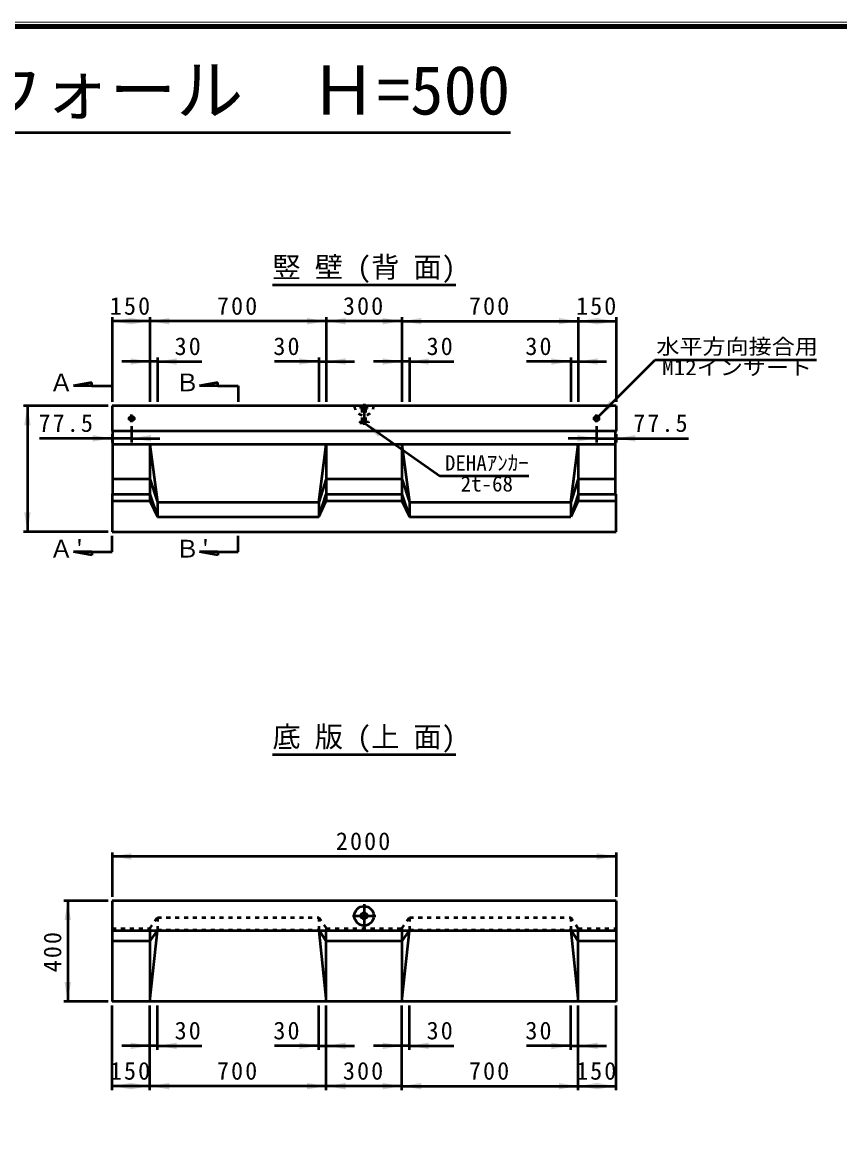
# Model space of a CAD drawing. Units: millimetres, scale not verified. Extents: x 100 to 4105, y 100 to 2870.
# Drawn here: x 2078 to 3091, y 1485 to 2870 of the extents above; entities that cross this region are included whole.
import ezdxf
from ezdxf.enums import TextEntityAlignment as Align

# ---------------------------------------------------------------- set-up
doc = ezdxf.new("R2010")
doc.units = ezdxf.units.MM
doc.header["$LTSCALE"] = 5
doc.linetypes.add('USER1', pattern=[13.4, 10, -1.2, 1, -1.2])
doc.linetypes.add('USER2', pattern=[2.2, 1, -1.2])
doc.layers.add('V-nasSTD', color=7, linetype='Continuous', lineweight=50)
doc.styles.add('ＭＳ ゴシック', font='')
doc.styles.get('ＭＳ ゴシック').set_extended_font_data('MS Gothic')

msp = doc.modelspace()

# ---------------------------------------------------------------- hatches: boundary and pattern name
at = {"layer": 'V-nasSTD'}
for points in [[(2213.109, 2499.187), (2213.109, 2495.187), (2189.109, 2499.187), (2213.109, 2503.187)], [(2211.984, 2499.187), (2211.984, 2503.187), (2235.984, 2499.187), (2211.984, 2495.187)], [(2259.984, 2499.187), (2259.984, 2495.187), (2235.984, 2499.187), (2259.984, 2503.187)], [(2430.734, 2499.187), (2430.734, 2503.187), (2454.734, 2499.187), (2430.734, 2495.187)], [(2478.734, 2499.187), (2478.734, 2495.187), (2454.734, 2499.187), (2478.734, 2503.187)], [(2524.484, 2499.187), (2524.484, 2503.187), (2548.484, 2499.187), (2524.484, 2495.187)], [(2572.484, 2499.187), (2572.484, 2503.187), (2548.484, 2499.187), (2572.484, 2495.187)], [(2743.234, 2499.187), (2743.234, 2495.187), (2767.234, 2499.187), (2743.234, 2503.187)], [(2791.234, 2499.187), (2791.234, 2503.187), (2767.234, 2499.187), (2791.234, 2495.187)], [(2790.109, 2499.187), (2790.109, 2495.187), (2814.109, 2499.187), (2790.109, 2503.187)], [(2211.984, 2449.187), (2211.984, 2445.187), (2235.984, 2449.187), (2211.984, 2453.187)], [(2269.359, 2449.187), (2269.359, 2445.187), (2245.359, 2449.187), (2269.359, 2453.187)], [(2421.359, 2449.187), (2421.359, 2445.187), (2445.359, 2449.187), (2421.359, 2453.187)], [(2478.734, 2449.187), (2478.734, 2445.187), (2454.734, 2449.187), (2478.734, 2453.187)], [(2524.484, 2449.187), (2524.484, 2445.187), (2548.484, 2449.187), (2524.484, 2453.187)], [(2581.859, 2449.187), (2581.859, 2445.187), (2557.859, 2449.187), (2581.859, 2453.187)], [(2733.859, 2449.187), (2733.859, 2445.187), (2757.859, 2449.187), (2733.859, 2453.187)], [(2791.234, 2449.187), (2791.234, 2445.187), (2767.234, 2449.187), (2791.234, 2453.187)], [(2808.96, 2397.632), (2811.789, 2394.803), (2791.99, 2380.661), (2806.132, 2400.46)], [(2084.109, 2370.187), (2080.109, 2370.187), (2084.109, 2394.187), (2088.109, 2370.187)], [(2521.269, 2359.171), (2523.563, 2362.448), (2501.609, 2372.937), (2518.975, 2355.894)], [(2165.109, 2353.874), (2165.109, 2349.874), (2189.109, 2353.874), (2165.109, 2357.874)], [(2237.328, 2353.874), (2237.328, 2349.874), (2213.328, 2353.874), (2237.328, 2357.874)], [(2765.891, 2353.874), (2765.891, 2349.874), (2789.891, 2353.874), (2765.891, 2357.874)], [(2838.109, 2353.874), (2838.109, 2349.874), (2814.109, 2353.874), (2838.109, 2357.874)], [(2084.109, 2261.937), (2088.109, 2261.937), (2084.109, 2237.937), (2080.109, 2261.937)], [(2213.109, 1835.179), (2213.109, 1831.179), (2189.109, 1835.179), (2213.109, 1839.179)], [(2790.109, 1835.179), (2790.109, 1839.179), (2814.109, 1835.179), (2790.109, 1831.179)], [(2134.109, 1756.179), (2130.109, 1756.179), (2134.109, 1780.179), (2138.109, 1756.179)], [(2134.109, 1679.179), (2138.109, 1679.179), (2134.109, 1655.179), (2130.109, 1679.179)], [(2211.984, 1600.179), (2211.984, 1604.179), (2235.984, 1600.179), (2211.984, 1596.179)], [(2269.359, 1600.179), (2269.359, 1604.179), (2245.359, 1600.179), (2269.359, 1596.179)], [(2421.359, 1600.179), (2421.359, 1604.179), (2445.359, 1600.179), (2421.359, 1596.179)], [(2478.734, 1600.179), (2478.734, 1604.179), (2454.734, 1600.179), (2478.734, 1596.179)], [(2524.484, 1600.179), (2524.484, 1604.179), (2548.484, 1600.179), (2524.484, 1596.179)], [(2581.859, 1600.179), (2581.859, 1604.179), (2557.859, 1600.179), (2581.859, 1596.179)], [(2733.859, 1600.179), (2733.859, 1604.179), (2757.859, 1600.179), (2733.859, 1596.179)], [(2791.234, 1600.179), (2791.234, 1604.179), (2767.234, 1600.179), (2791.234, 1596.179)], [(2213.109, 1550.179), (2213.109, 1554.179), (2189.109, 1550.179), (2213.109, 1546.179)], [(2211.984, 1550.179), (2211.984, 1546.179), (2235.984, 1550.179), (2211.984, 1554.179)], [(2259.984, 1550.179), (2259.984, 1554.179), (2235.984, 1550.179), (2259.984, 1546.179)], [(2430.734, 1550.179), (2430.734, 1546.179), (2454.734, 1550.179), (2430.734, 1554.179)], [(2478.734, 1550.179), (2478.734, 1554.179), (2454.734, 1550.179), (2478.734, 1546.179)], [(2524.484, 1550.179), (2524.484, 1546.179), (2548.484, 1550.179), (2524.484, 1554.179)], [(2572.484, 1550.179), (2572.484, 1546.179), (2548.484, 1550.179), (2572.484, 1554.179)], [(2743.234, 1550.179), (2743.234, 1554.179), (2767.234, 1550.179), (2743.234, 1546.179)], [(2791.234, 1550.179), (2791.234, 1546.179), (2767.234, 1550.179), (2791.234, 1554.179)], [(2790.109, 1550.179), (2790.109, 1554.179), (2814.109, 1550.179), (2790.109, 1546.179)]]:
    msp.add_hatch(color=256, dxfattribs=at).paths.add_polyline_path(points)

# ---------------------------------------------------------------- linework, layer by layer
at = {"layer": 'V-nasSTD', "lineweight": 100}
msp.add_line((4100, 2865), (105, 2865), dxfattribs=at)
at = {"layer": 'V-nasSTD'}
for p, q in [((1521.892, 2733.465), (2683.108, 2733.465)), ((2387.859, 2544.187), (2615.359, 2544.187)), ((2189.109, 2504.187), (2189.109, 2399.187)), ((2235.984, 2499.187), (2189.109, 2499.187)), ((2235.984, 2504.187), (2235.984, 2399.187)), ((2454.734, 2499.187), (2235.984, 2499.187)), ((2454.734, 2504.187), (2454.734, 2399.187)), ((2548.484, 2499.187), (2454.734, 2499.187)), ((2548.484, 2504.187), (2548.484, 2399.187)), ((2548.484, 2499.187), (2767.234, 2499.187)), ((2767.234, 2504.187), (2767.234, 2399.187)), ((2767.234, 2499.187), (2814.109, 2499.187)), ((2814.109, 2504.187), (2814.109, 2399.187)), ((2245.359, 2454.187), (2245.359, 2399.187)), ((2445.359, 2454.187), (2445.359, 2399.187)), ((2557.859, 2454.187), (2557.859, 2399.187)), ((2757.859, 2454.187), (2757.859, 2399.187)), ((2235.984, 2449.187), (2200.984, 2449.187)), ((2245.359, 2449.187), (2235.984, 2449.187)), ((2245.359, 2449.187), (2300.359, 2449.187)), ((2445.359, 2449.187), (2390.359, 2449.187)), ((2445.359, 2449.187), (2454.734, 2449.187)), ((2454.734, 2449.187), (2489.734, 2449.187)), ((2548.484, 2449.187), (2513.484, 2449.187)), ((2557.859, 2449.187), (2548.484, 2449.187)), ((2557.859, 2449.187), (2612.859, 2449.187)), ((2757.859, 2449.187), (2702.859, 2449.187)), ((2757.859, 2449.187), (2767.234, 2449.187)), ((2767.234, 2449.187), (2802.234, 2449.187)), ((2791.99, 2380.661), (2862.7, 2451.372)), ((2862.7, 2451.372), (3062.7, 2451.372)), ((2164.109, 2423.027), (2141.069, 2419.187)), ((2164.109, 2419.187), (2141.069, 2419.187)), ((2164.109, 2419.187), (2164.109, 2423.027)), ((2164.109, 2419.187), (2189.109, 2419.187)), ((2320.359, 2423.027), (2297.319, 2419.187)), ((2320.359, 2419.187), (2297.319, 2419.187)), ((2320.359, 2419.187), (2320.359, 2423.027)), ((2320.359, 2419.187), (2345.359, 2419.187)), ((2345.359, 2419.187), (2345.359, 2399.187)), ((2184.109, 2394.187), (2079.109, 2394.187)), ((2084.109, 2394.187), (2084.109, 2237.937)), ((2814.109, 2394.187), (2189.109, 2394.187)), ((2189.109, 2394.187), (2189.109, 2362.937)), ((2814.109, 2394.187), (2814.109, 2362.937)), ((2213.328, 2368.874), (2213.328, 2348.874)), ((2501.609, 2372.937), (2595.812, 2306.976)), ((2789.891, 2368.874), (2789.891, 2348.874)), ((2189.109, 2362.937), (2189.891, 2362.156)), ((2814.109, 2362.937), (2189.109, 2362.937)), ((2189.109, 2358.874), (2189.109, 2348.874)), ((2189.891, 2285.593), (2189.891, 2362.156)), ((2814.109, 2362.937), (2813.328, 2362.156)), ((2813.328, 2285.593), (2813.328, 2362.156)), ((2814.109, 2358.874), (2814.109, 2348.874)), ((2189.109, 2353.874), (2099.109, 2353.874)), ((2213.328, 2353.874), (2189.109, 2353.874)), ((2813.328, 2346.062), (2189.891, 2346.062)), ((2213.328, 2353.874), (2248.328, 2353.874)), ((2235.984, 2346.062), (2245.359, 2274.812)), ((2235.984, 2346.062), (2235.984, 2276.374)), ((2445.359, 2274.812), (2454.734, 2346.062)), ((2454.734, 2346.062), (2454.734, 2276.374)), ((2548.484, 2346.062), (2557.859, 2274.812)), ((2548.484, 2346.062), (2548.484, 2276.374)), ((2789.891, 2353.874), (2754.891, 2353.874)), ((2757.859, 2274.812), (2767.234, 2346.062)), ((2767.234, 2346.062), (2767.234, 2276.374)), ((2789.891, 2353.874), (2814.109, 2353.874)), ((2814.109, 2353.874), (2904.109, 2353.874)), ((2189.891, 2303.562), (2235.984, 2303.562)), ((2235.984, 2303.562), (2245.359, 2274.812)), ((2454.734, 2303.562), (2445.359, 2274.812)), ((2454.734, 2303.562), (2548.484, 2303.562)), ((2548.484, 2303.562), (2557.859, 2274.812)), ((2705.812, 2306.976), (2595.812, 2306.976)), ((2767.234, 2303.562), (2757.859, 2274.812)), ((2767.234, 2303.562), (2813.328, 2303.562)), ((2189.109, 2284.812), (2189.891, 2285.593)), ((2814.109, 2284.812), (2813.328, 2285.593)), ((2189.109, 2284.812), (2189.109, 2237.937)), ((2189.109, 2284.812), (2235.984, 2284.812)), ((2189.109, 2276.374), (2235.984, 2276.374)), ((2235.984, 2284.812), (2245.359, 2256.687)), ((2235.984, 2276.374), (2245.359, 2256.687)), ((2245.359, 2274.812), (2445.359, 2274.812)), ((2245.359, 2274.812), (2245.359, 2256.687)), ((2445.359, 2256.687), (2454.734, 2284.812)), ((2445.359, 2256.687), (2454.734, 2276.374)), ((2445.359, 2274.812), (2445.359, 2256.687)), ((2454.734, 2284.812), (2548.484, 2284.812)), ((2454.734, 2276.374), (2548.484, 2276.374)), ((2548.484, 2284.812), (2557.859, 2256.687)), ((2548.484, 2276.374), (2557.859, 2256.687)), ((2557.859, 2274.812), (2757.859, 2274.812)), ((2557.859, 2274.812), (2557.859, 2256.687)), ((2767.234, 2284.812), (2757.859, 2256.687)), ((2767.234, 2276.374), (2757.859, 2256.687)), ((2757.859, 2274.812), (2757.859, 2256.687)), ((2767.234, 2284.812), (2814.109, 2284.812)), ((2767.234, 2276.374), (2814.109, 2276.374)), ((2814.109, 2237.937), (2814.109, 2284.812)), ((2245.359, 2256.687), (2445.359, 2256.687)), ((2557.859, 2256.687), (2757.859, 2256.687)), ((2184.109, 2237.937), (2079.109, 2237.937)), ((2189.109, 2237.937), (2814.109, 2237.937)), ((2189.109, 2212.937), (2189.109, 2232.937)), ((2345.359, 2212.937), (2345.359, 2232.937)), ((2164.109, 2209.097), (2141.069, 2212.937)), ((2164.109, 2212.937), (2141.069, 2212.937)), ((2164.109, 2212.937), (2189.109, 2212.937)), ((2164.109, 2212.937), (2164.109, 2209.097)), ((2320.359, 2209.097), (2297.319, 2212.937)), ((2320.359, 2212.937), (2297.319, 2212.937)), ((2320.359, 2212.937), (2345.359, 2212.937)), ((2320.359, 2212.937), (2320.359, 2209.097)), ((2387.859, 1961.429), (2615.359, 1961.429)), ((2189.109, 1840.179), (2189.109, 1785.179)), ((2814.109, 1835.179), (2189.109, 1835.179)), ((2814.109, 1840.179), (2814.109, 1785.179)), ((2184.109, 1780.179), (2129.109, 1780.179)), ((2134.109, 1780.179), (2134.109, 1655.179)), ((2189.109, 1780.179), (2189.109, 1655.179)), ((2814.109, 1780.179), (2189.109, 1780.179)), ((2814.109, 1780.179), (2814.109, 1655.179)), ((2814.109, 1742.679), (2189.109, 1742.679)), ((2235.984, 1742.679), (2235.984, 1655.179)), ((2244.507, 1742.679), (2235.984, 1730.179)), ((2235.984, 1655.179), (2245.295, 1742.679)), ((2445.424, 1742.679), (2454.734, 1655.179)), ((2446.212, 1742.679), (2454.734, 1730.179)), ((2454.734, 1655.179), (2454.734, 1742.679)), ((2548.484, 1742.679), (2548.484, 1655.179)), ((2557.007, 1742.679), (2548.484, 1730.179)), ((2548.484, 1655.179), (2557.795, 1742.679)), ((2757.924, 1742.679), (2767.234, 1655.179)), ((2758.712, 1742.679), (2767.234, 1730.179)), ((2767.234, 1655.179), (2767.234, 1742.679)), ((2235.984, 1730.179), (2189.109, 1730.179)), ((2548.484, 1730.179), (2454.734, 1730.179)), ((2814.109, 1730.179), (2767.234, 1730.179)), ((2184.109, 1655.179), (2129.109, 1655.179)), ((2814.109, 1655.179), (2189.109, 1655.179)), ((2189.109, 1545.179), (2189.109, 1650.179)), ((2235.984, 1545.179), (2235.984, 1650.179)), ((2245.359, 1595.179), (2245.359, 1650.179)), ((2445.359, 1595.179), (2445.359, 1650.179)), ((2454.734, 1545.179), (2454.734, 1650.179)), ((2548.484, 1545.179), (2548.484, 1650.179)), ((2557.859, 1595.179), (2557.859, 1650.179)), ((2757.859, 1595.179), (2757.859, 1650.179)), ((2767.234, 1545.179), (2767.234, 1650.179)), ((2814.109, 1545.179), (2814.109, 1650.179)), ((2235.984, 1600.179), (2200.984, 1600.179)), ((2245.359, 1600.179), (2235.984, 1600.179)), ((2245.359, 1600.179), (2300.359, 1600.179)), ((2445.359, 1600.179), (2390.359, 1600.179)), ((2445.359, 1600.179), (2454.734, 1600.179)), ((2454.734, 1600.179), (2489.734, 1600.179)), ((2548.484, 1600.179), (2513.484, 1600.179)), ((2557.859, 1600.179), (2548.484, 1600.179)), ((2557.859, 1600.179), (2612.859, 1600.179)), ((2757.859, 1600.179), (2702.859, 1600.179)), ((2757.859, 1600.179), (2767.234, 1600.179)), ((2767.234, 1600.179), (2802.234, 1600.179)), ((2235.984, 1550.179), (2189.109, 1550.179)), ((2454.734, 1550.179), (2235.984, 1550.179)), ((2548.484, 1550.179), (2454.734, 1550.179)), ((2548.484, 1550.179), (2767.234, 1550.179)), ((2767.234, 1550.179), (2814.109, 1550.179))]:
    msp.add_line(p, q, dxfattribs=at)
at = {"layer": 'V-nasSTD', "linetype": 'USER1'}
for p, q in [((2501.609, 2396.687), (2501.609, 2370.437)), ((2213.328, 2373.874), (2213.328, 2383.249)), ((2789.891, 2373.874), (2789.891, 2383.249)), ((2208.641, 2378.562), (2218.016, 2378.562)), ((2785.203, 2378.562), (2794.578, 2378.562)), ((2501.609, 1775.96), (2501.609, 1746.898)), ((2487.078, 1761.429), (2516.141, 1761.429))]:
    msp.add_line(p, q, dxfattribs=at)
at = {"layer": 'V-nasSTD', "linetype": 'USER2'}
for p, q in [((2497.703, 2391.062), (2497.703, 2394.187)), ((2497.703, 2394.187), (2505.516, 2394.187)), ((2497.703, 2391.062), (2505.516, 2391.062)), ((2497.703, 2391.062), (2499.422, 2390.437)), ((2499.422, 2374.812), (2499.422, 2390.437)), ((2499.422, 2390.437), (2503.797, 2390.437)), ((2503.797, 2390.437), (2505.516, 2391.062)), ((2503.797, 2374.812), (2503.797, 2390.437)), ((2505.516, 2391.062), (2505.516, 2394.187)), ((2496.141, 2374.499), (2499.422, 2374.812)), ((2496.141, 2374.499), (2507.078, 2374.499)), ((2496.141, 2374.499), (2496.141, 2372.937)), ((2496.141, 2372.937), (2507.078, 2372.937)), ((2503.797, 2374.812), (2507.078, 2374.499)), ((2507.078, 2374.499), (2507.078, 2372.937)), ((2235.984, 1745.804), (2245.359, 1759.554)), ((2245.359, 1759.554), (2445.359, 1759.554)), ((2245.359, 1759.554), (2245.359, 1743.929)), ((2445.359, 1759.554), (2454.734, 1745.804)), ((2445.359, 1759.554), (2445.359, 1743.929)), ((2548.484, 1745.804), (2557.859, 1759.554)), ((2557.859, 1759.554), (2757.859, 1759.554)), ((2557.859, 1759.554), (2557.859, 1743.929)), ((2757.859, 1759.554), (2767.234, 1745.804)), ((2757.859, 1759.554), (2757.859, 1743.929)), ((2189.109, 1745.804), (2235.984, 1745.804)), ((2235.984, 1745.804), (2235.984, 1742.679)), ((2454.734, 1745.804), (2548.484, 1745.804)), ((2454.734, 1745.804), (2454.734, 1742.679)), ((2548.484, 1745.804), (2548.484, 1742.679)), ((2767.234, 1745.804), (2814.109, 1745.804)), ((2767.234, 1745.804), (2767.234, 1742.679)), ((2244.507, 1742.679), (2245.359, 1743.929)), ((2245.359, 1743.929), (2245.295, 1742.679)), ((2245.359, 1743.929), (2445.359, 1743.929)), ((2445.424, 1742.679), (2445.359, 1743.929)), ((2445.359, 1743.929), (2446.212, 1742.679)), ((2557.007, 1742.679), (2557.859, 1743.929)), ((2557.859, 1743.929), (2557.795, 1742.679)), ((2557.859, 1743.929), (2757.859, 1743.929)), ((2757.924, 1742.679), (2757.859, 1743.929)), ((2757.859, 1743.929), (2758.712, 1742.679))]:
    msp.add_line(p, q, dxfattribs=at)
at = {"layer": 'V-nasSTD', "lineweight": 13}
msp.add_lwpolyline([(100, 100), (100, 2870), (4105, 2870), (4105, 100)], close=True, dxfattribs=at)
at = {"layer": 'V-nasSTD'}
for centre, radius in [((2213.328, 2378.562), 2.969), ((2213.328, 2378.562), 1.875), ((2213.328, 2378.562), 1.562), ((2789.891, 2378.562), 2.969), ((2789.891, 2378.562), 1.875), ((2789.891, 2378.562), 1.562), ((2501.609, 1761.429), 12.031), ((2501.609, 1761.429), 3.906)]:
    msp.add_circle(centre, radius, dxfattribs=at)
at = {"layer": 'V-nasSTD', "linetype": 'USER2'}
msp.add_arc((2501.609, 2394.504), 12.035, 181.5077, 358.4923, dxfattribs=at)

# ---------------------------------------------------------------- texts
at = {"layer": 'V-nasSTD', "style": 'ＭＳ ゴシック'}
for s, height, p in [('プレキャストウォール  Ｈ=500', 60.81, (2102.5, 2816.409)), ('竪 壁 (背 面)', 25.66, (2501.609, 2579.187)), ('Ａ', 21.99, (2126.069, 2434.187)), ('Ｂ', 21.99, (2282.319, 2434.187)), ('DEHAｱﾝｶｰ', 19.06, (2653.812, 2332.976)), ('2t-68', 19.06, (2653.812, 2306.976)), ("Ａ'", 21.99, (2133.569, 2227.937)), ("Ｂ'", 21.99, (2289.819, 2227.937)), ('底 版 (上 面)', 25.66, (2501.609, 1996.429))]:
    msp.add_text(s, height=height, dxfattribs=at).set_placement(p, align=Align.TOP_CENTER)
at = {"layer": 'V-nasSTD', "style": 'ＭＳ ゴシック', "width": 1.1}
for s, p in [('水平方向接合用', (2964.2, 2477.372)), ('M12インサート', (2964.2, 2451.372))]:
    msp.add_text(s, height=19.06, dxfattribs=at).set_placement(p, align=Align.TOP_CENTER)
at = {"layer": 'V-nasSTD', "char_height": 21.99, "attachment_point": 2, "style": 'ＭＳ ゴシック'}
for s, insert in [('\\T1.17;150', (2212.547, 2529.187)), ('\\T1.17;700', (2345.359, 2529.187)), ('\\T1.17;300', (2501.609, 2529.187)), ('\\T1.17;700', (2657.859, 2529.187)), ('\\T1.17;150', (2790.672, 2529.187)), ('\\T1.17;30', (2284.109, 2479.187)), ('\\T1.17;30', (2406.609, 2479.187)), ('\\T1.17;30', (2596.609, 2479.187)), ('\\T1.17;30', (2719.109, 2479.187)), ('\\T1.17;77.5', (2132.859, 2383.874)), ('\\T1.17;77.5', (2870.359, 2383.874)), ('\\T1.17;2000', (2501.609, 1865.179)), ('\\T1.17;30', (2284.109, 1630.179)), ('\\T1.17;30', (2406.609, 1630.179)), ('\\T1.17;30', (2596.609, 1630.179)), ('\\T1.17;30', (2719.109, 1630.179)), ('\\T1.17;150', (2212.547, 1580.179)), ('\\T1.17;700', (2345.359, 1580.179)), ('\\T1.17;300', (2501.609, 1580.179)), ('\\T1.17;700', (2657.859, 1580.179)), ('\\T1.17;150', (2790.672, 1580.179))]:
    msp.add_mtext(s, dxfattribs=dict(at, insert=insert))
at = {"layer": 'V-nasSTD', "insert": (2104.109, 1717.679), "char_height": 21.99, "attachment_point": 2, "rotation": 90, "style": 'ＭＳ ゴシック'}
msp.add_mtext('\\T1.17;400', dxfattribs=at)

doc.saveas('drawing.dxf')
